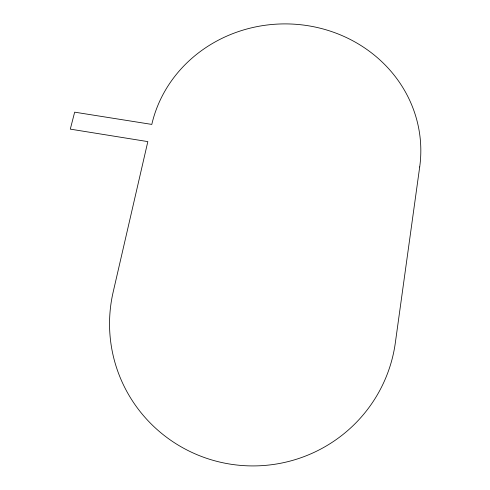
<?xml version="1.0" encoding="UTF-8"?>
<svg xmlns="http://www.w3.org/2000/svg" width="490" height="490" viewBox="0 0 490 490"><rect width="100%" height="100%" fill="white"/><g stroke="black" fill="none" stroke-linecap="round" stroke-linejoin="round"><path stroke-width="0.73" d="M419.703 166.937L395.326 342.865A143.564 142.253 -3.3 0 1 227.323 463.638A143.564 142.253 -3.3 0 1 113.147 292.126L147.833 141.61L70.297 129.133L74.664 112.167L151.796 124.411A136.042 126.99 -0.8 0 1 307.849 25.694A136.042 126.99 -0.8 0 1 419.703 166.937"/></g></svg>
